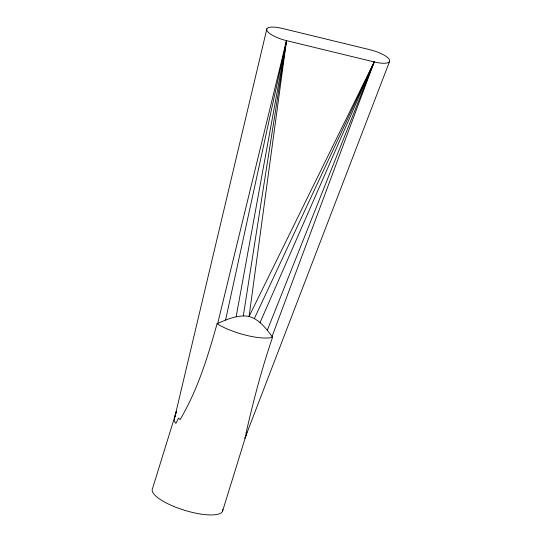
<?xml version="1.0" encoding="UTF-8"?>
<svg xmlns="http://www.w3.org/2000/svg" width="542" height="542" viewBox="0 0 542 542"><rect width="100%" height="100%" fill="white"/><g stroke="black" fill="none" stroke-linecap="round" stroke-linejoin="round"><path stroke-width="0.81" d="M266.86 28.828L174.395 418.749L174.28 421.059L175.865 423.438L178.501 418.153L180.134 419.522C197.708 389.915 207.803 356.744 217.071 323.716C227.091 319.414 237.904 314.374 249.076 316.44C259.55 319.523 266.346 328.831 272.585 337.192C261.739 368.756 253.358 400.999 245.96 433.492L246.84 432.746L222.484 511.445M217.688 323.513L286.508 40.643L249.076 316.44L374.204 61.944A18.421 5.325 17.2 0 0 389.59 60.087A18.421 5.325 17.2 0 0 369.901 49.715L282.213 28.408A18.421 5.325 17.2 0 0 266.82 30.264A18.421 5.325 17.2 0 0 286.508 40.643L374.204 61.944L272.03 336.541M243.324 315.823L286.508 40.643L225.58 320.017M236.149 316.738L286.508 40.643M174.395 418.749L176.374 411.602M176.34 411.608L152.492 488.654A36.849 10.65 17.2 0 0 186.021 510.727A36.849 10.65 17.2 0 0 222.769 509.344M246.84 432.746L244.903 438.227L389.549 61.531M267.335 330.159L374.204 61.944L254.381 318.506M260.065 322.544L374.204 61.944M272.585 337.192L270.092 337.815A36.849 10.65 17.2 0 1 220.486 325.769L217.071 323.716"/></g></svg>
